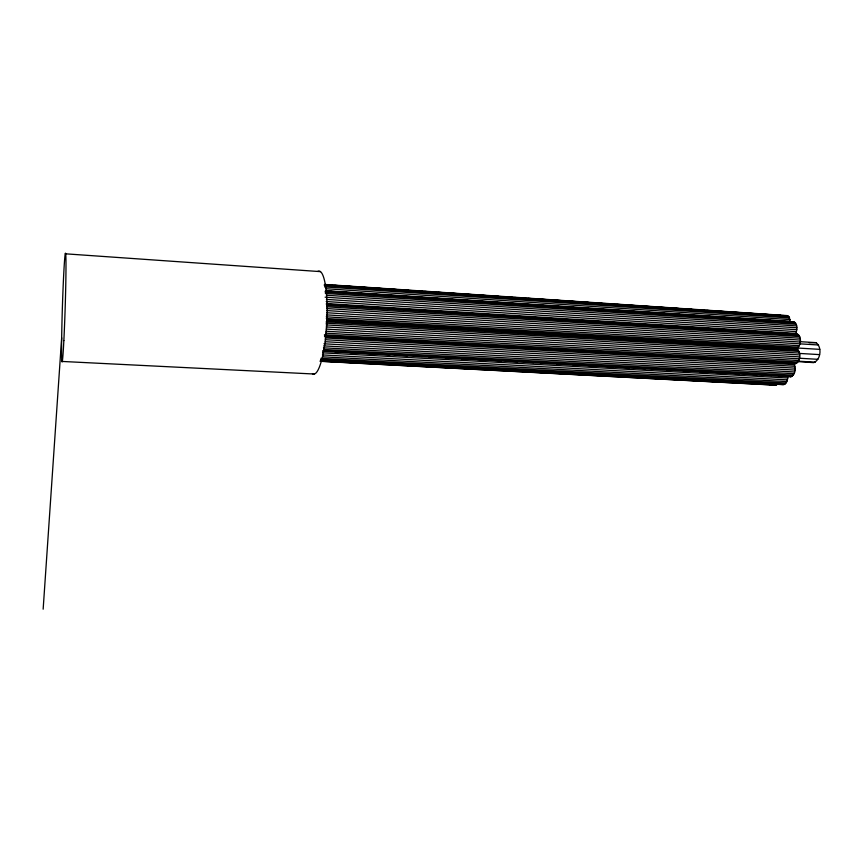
<?xml version="1.0" encoding="UTF-8"?>
<svg xmlns="http://www.w3.org/2000/svg" width="863" height="863" viewBox="0 0 863 863"><rect width="100%" height="100%" fill="white"/><g stroke="black" fill="none" stroke-linecap="round" stroke-linejoin="round"><path stroke-width="1.29" d="M320.507 360.303L783.075 384.639C786.991 384.359 787.833 379.235 787.876 376.063M790.217 376.84C795.654 375.729 796.139 367.465 793.777 363.355L785.697 362.892M326.365 303.517L795.848 333.398C797.207 329.828 797.962 323.636 793.69 321.867L326.149 290.982M325.329 336.926L794.769 363.765C800.594 362.525 801.738 351.521 796.484 348.879L327.239 320.561M796.484 348.879C801.058 346.085 802.288 336.753 797.142 334.089L326.451 304.197M43.15 609.192L61.672 337.789M797.488 361.575L813.733 362.643C820.864 359.806 822.256 347.131 816.074 342.654L809.127 342.751M320.874 361.338L775.352 385.157L778.275 383.517M785.082 316.397L787.142 315.588L788.976 316.743L790.292 321.414L325.642 290.691M793.69 321.867L787.261 321.672M796.074 334.229L797.142 334.089M62.158 361.446L314.218 374.024M322.428 354.92L787.444 379.871M322.579 356.829L786.851 381.575M320.885 358.339L786.053 382.978M320.917 359.515L785.125 384.003M328.63 360.313L336.699 360.745M344.779 361.166L352.848 361.597M360.928 362.018L370.346 362.514M377.066 362.87L386.495 363.366M393.215 363.722L402.633 364.218M410.712 364.639L418.782 365.071M426.861 365.491L434.93 365.923M443.01 366.344L452.428 366.84M459.159 367.196L468.577 367.692M475.297 368.048L484.726 368.544M492.795 368.965L500.864 369.396M508.943 369.817L517.013 370.238M525.092 370.669L533.161 371.09M541.241 371.522L550.659 372.018M557.39 372.374L566.808 372.87M573.528 373.215L584.294 373.787M591.026 374.143L600.443 374.639M607.174 374.995L616.592 375.491M623.323 375.847L632.741 376.344M639.472 376.689L648.89 377.185M655.61 377.541L666.376 378.113M671.759 378.393L682.525 378.965M689.257 379.321L698.674 379.817M705.405 380.162L714.823 380.659M721.554 381.014L730.972 381.511M737.703 381.867L747.121 382.363M753.841 382.719L764.607 383.291M769.99 383.571L780.756 384.132M320.917 360.195L784.1 384.564M321.263 360.561L777.358 384.531M324.963 361.144L334.391 361.629M342.46 362.061L350.529 362.482M358.609 362.902L366.678 363.334M374.758 363.755L384.175 364.251M390.907 364.596L400.324 365.092M407.045 365.448L417.811 366.009M424.542 366.365L433.96 366.861M440.691 367.217L450.108 367.714M456.84 368.059L466.257 368.555M472.989 368.911L482.406 369.407M490.475 369.828L499.893 370.324M506.624 370.669L516.042 371.166M522.773 371.522L532.191 372.018M538.922 372.374L548.339 372.859M555.071 373.215L564.488 373.711M572.557 374.132L580.637 374.564M588.706 374.984L598.124 375.481M604.855 375.826L614.273 376.322M621.004 376.678L631.77 377.239M638.491 377.595L647.919 378.091M654.639 378.447L664.057 378.933M670.788 379.289L680.206 379.785M686.937 380.141L696.355 380.637M703.086 380.982L713.852 381.554M720.573 381.899L730.001 382.395M736.722 382.751L746.139 383.248M752.87 383.604L762.288 384.089M769.019 384.445L775.352 385.157M319.936 361.155L776.355 385.081M323.776 345.89L794.661 371.985M323.506 347.811L794.057 373.711M323.571 349.439L793.259 375.146M323.172 350.615L792.299 376.182M322.784 351.036L328.156 351.338M334.887 351.694L342.945 352.136M349.666 352.503L359.073 353.01M365.804 353.377L375.211 353.895M381.931 354.262L389.99 354.693M398.059 355.135L407.465 355.653M414.186 356.009L422.255 356.451M428.976 356.818L438.382 357.336M445.103 357.692L454.521 358.21M461.241 358.577L470.648 359.084M477.368 359.45L486.775 359.968M493.496 360.335L501.565 360.766M508.285 361.133L517.692 361.651M524.413 362.007L533.83 362.525M540.551 362.892L549.958 363.399M556.678 363.765L566.085 364.283M572.805 364.65L580.875 365.081M587.595 365.448L597.002 365.966M603.722 366.333L613.14 366.84M619.861 367.207L629.267 367.714M635.988 368.08L645.395 368.598M652.115 368.965L660.184 369.396M666.905 369.763L677.66 370.346M683.032 370.648L692.439 371.155M699.159 371.522L708.577 372.029M715.298 372.395L724.704 372.913M731.425 373.28L739.494 373.711M746.215 374.078L756.97 374.671M762.342 374.963L771.749 375.47M778.469 375.837L787.887 376.344M323.172 351.317L791.263 376.764M322.6 352.838L787.79 377.994M325.362 336.538L328.059 336.689M333.442 337.002L341.511 337.465M348.242 337.854L357.67 338.393M363.053 338.695L372.471 339.235M379.202 339.623L387.282 340.087M394.013 340.464L402.082 340.928M408.814 341.317L418.242 341.856M423.625 342.169L433.043 342.708M438.426 343.01L447.854 343.55M454.585 343.938L462.654 344.402M469.386 344.779L477.466 345.243M484.197 345.632L493.614 346.171M498.997 346.484L508.426 347.023M513.809 347.325L523.226 347.865M529.958 348.253L538.037 348.717M544.758 349.094L554.186 349.634M559.569 349.947L567.649 350.41M574.37 350.799L583.798 351.338M589.181 351.64L598.598 352.18M605.33 352.568L613.41 353.032M620.141 353.409L628.21 353.873M634.941 354.262L644.37 354.801M649.753 355.114L659.17 355.653M664.553 355.955L673.981 356.495M680.713 356.883L688.782 357.347M695.513 357.724L704.942 358.264M710.325 358.577L719.742 359.116M725.125 359.429L734.553 359.968M739.936 360.27L749.354 360.81M756.085 361.198L765.513 361.737M770.896 362.05L780.314 362.589M325.329 336.743L795.837 363.668M325.189 337.918L794.456 364.661M325.34 339.698L794.92 366.29M325.373 341.726L795.103 368.145M323.959 343.787L795.017 370.087M326.138 329.094L799.634 356.894M799.03 358.21L817.865 359.31M325.955 331.219L799.278 358.803M325.685 333.161L798.663 360.551M797.714 361.155L815.211 362.169M324.402 334.736L797.844 362.007M324.423 335.966L796.883 363.064M796.905 347.983L819.774 349.364M327.239 319.806L797.541 348.264M327.206 320.917L797.488 349.267M326.192 321.759L798.372 350.141M326.02 323.129L799.062 351.446M326.171 324.909L799.526 353.075M799.365 353.42L819.537 354.617M326.214 326.948L799.721 354.93M326.775 310.583L800.379 340.087M799.958 341.662L816.074 342.654M326.699 312.74L800.292 342.039M326.516 314.866L818.502 344.984M326.236 316.818L799.321 345.718M326.311 318.501L798.502 347.185M326.419 304.531L798.146 334.466M326.753 305.426L799.03 335.319M326.581 306.786L799.721 336.602M326.732 308.555L800.184 338.231M325.362 293.442L796.247 324.326M326.43 295.254L796.7 325.934M325.124 297.174L796.894 327.778M326.397 299.407L796.808 329.72M326.214 301.532L796.452 331.64M324.434 284.434L787.142 315.588M325.351 284.758L332.072 285.2M334.758 285.383L345.502 286.106M348.188 286.289L357.595 286.926M361.629 287.196L371.025 287.821M373.711 288.005L383.118 288.641M387.142 288.911L396.549 289.547M400.583 289.817L408.641 290.356M412.665 290.626L422.072 291.263M424.758 291.435L435.502 292.158M438.188 292.341L447.595 292.978M450.281 293.161L461.025 293.884M463.711 294.056L473.118 294.693M477.153 294.963L486.549 295.599M489.235 295.782L498.641 296.408M502.665 296.678L512.072 297.314M514.758 297.498L524.165 298.123M528.188 298.393L537.595 299.03M540.281 299.213L551.026 299.936M553.712 300.119L563.118 300.745M567.153 301.014L576.549 301.651M579.235 301.834L588.642 302.46M592.665 302.73L602.072 303.366M604.758 303.549L614.165 304.186M616.851 304.359L627.595 305.081M630.281 305.265L639.688 305.901M643.712 306.171L653.118 306.796M655.804 306.98L666.549 307.703M669.235 307.886L678.642 308.523M682.676 308.792L692.072 309.418M694.758 309.601L704.165 310.238M706.851 310.41L717.595 311.133M720.281 311.316L729.688 311.953M733.712 312.223L743.119 312.859M745.805 313.032L755.211 313.668M759.235 313.938L768.642 314.574M771.328 314.758L780.735 315.383M783.421 315.567L786.107 315.75M324.391 284.736L788.113 315.923M324.294 285.567L788.976 316.743M324.542 286.904L789.656 317.994M326.031 288.727L790.098 319.59M330.184 291.489L339.601 292.115M343.625 292.374L353.043 292.999M355.729 293.172L366.484 293.884M369.17 294.067L378.577 294.682M381.273 294.866L392.029 295.578M396.052 295.836L405.47 296.462M408.156 296.635L417.563 297.26M421.597 297.53L431.015 298.145M435.038 298.415L444.456 299.04M447.142 299.213L457.897 299.925M460.583 300.097L470.001 300.723M472.687 300.896L483.442 301.608M487.476 301.877L496.883 302.492M499.569 302.676L510.324 303.388M513.01 303.56L522.428 304.186M526.462 304.445L535.869 305.071M538.555 305.254L549.31 305.955M551.996 306.138L561.414 306.753M565.438 307.023L574.855 307.649M577.541 307.821L588.296 308.533M590.982 308.706L601.738 309.418M604.424 309.601L613.841 310.216M617.876 310.486L627.282 311.111M629.968 311.284L640.724 311.996M643.41 312.169L654.165 312.881M656.862 313.064L666.268 313.679M668.954 313.862L679.71 314.564M682.396 314.747L693.151 315.459M695.837 315.631L705.254 316.257M709.289 316.516L718.696 317.142M721.382 317.325L732.137 318.026M734.823 318.21L745.578 318.922M748.275 319.094L757.682 319.72M760.368 319.893L771.123 320.605M775.157 320.874L784.564 321.489M325.2 291.23L794.683 322.223M325.114 292.082L795.557 323.053M65.308 253.808L320.486 271.629M793.777 363.355L794.769 363.765M317.757 271.413A51.564 10.421 -87 0 1 326.786 322.956A51.564 10.421 -87 0 1 312.428 373.625M63.851 340.551A54.099 1.392 -88.2 0 0 65.674 253.862A54.099 1.392 -88.2 0 0 61.845 327.918A54.099 1.392 -88.2 0 0 63.851 340.551"/></g></svg>
